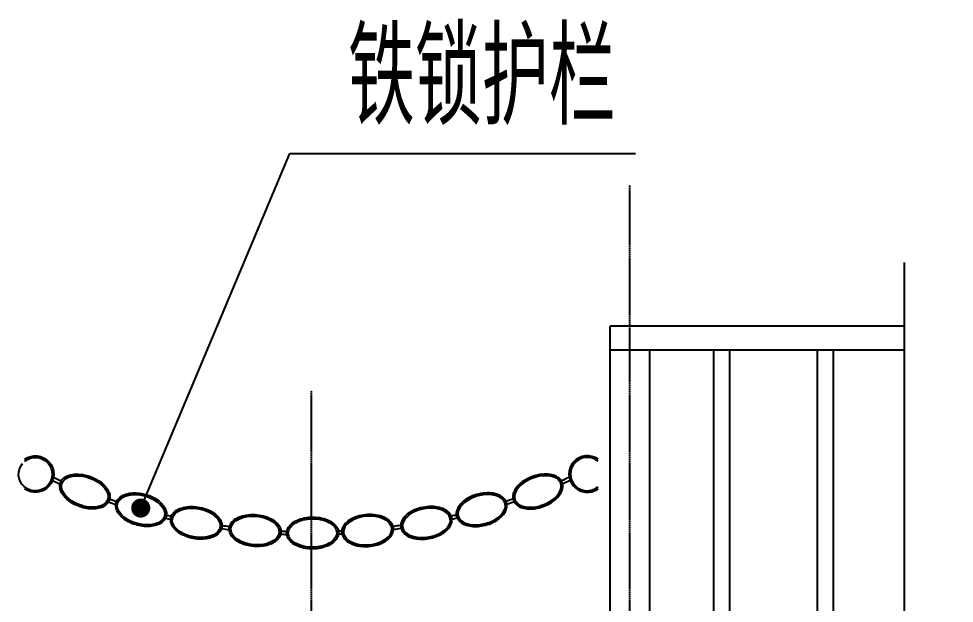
# Model space of a CAD drawing. Extents: x 1332 to 175445, y 256143 to 386027.
# Drawn here: x 88751 to 89925, y 273958 to 274692 of the extents above; entities that cross this region are included whole.
import ezdxf

# ---------------------------------------------------------------- set-up
doc = ezdxf.new("R2010")
doc.units = 0
doc.header["$LTSCALE"] = 10
doc.header["$MEASUREMENT"] = 0
doc.linetypes.add('DOTE', pattern=[2.42, 2, -0.2, 0.02, -0.2])
for name, color, linetype in [('00-Palm-道路中线', 1, 'DOTE'), ('00-填充', 8, 'Continuous'), ('00-立面细', 2, 'Continuous'), ('DIM_LEAD', 3, 'Continuous'), ('DIM_SYMB', 3, 'Continuous'), ('PUB_TEXT', 7, 'Continuous')]:
    doc.layers.add(name, color=color, linetype=linetype)
doc.styles.add('PALMstyle', font='HAIWENRS', dxfattribs={"width": 0.7, "bigfont": 'HZTXT'})

# ---------------------------------------------------------------- blocks, each defined once
blk = doc.blocks.new('SL')
at = {"layer": '00-填充', "color": 8}
for points in [[(-10, 1030.4, -22.858201), (-12.6, 1027.8, -2.293278)], [(710, 1030.4, 2.161467), (710, 998.4, 2.293278)]]:
    blk.add_lwpolyline(points, format="xyb", dxfattribs=at)
at = {"layer": '00-填充'}
for points in [[(-10, 1032.9, -1.972167), (-10, 995.9)], [(710, 1032.9, 1.972167), (710, 995.9)], [(25, 1006.3, 0.003239), (34.6, 1002.1, 0.003239)], [(26.1, 1010.2, 0.0034), (36.1, 1005.8, 0.0034)], [(673.9, 1010.2, -0.0034), (663.9, 1005.8, -0.0034)], [(675, 1006.3, -0.003239), (665.4, 1002.1, -0.003239)], [(95.2, 979.3, 0.003028), (104.5, 976.2, 0.003028)], [(96.6, 983, 0.002918), (105.5, 980.1, 0.002918)], [(603.4, 983, -0.002918), (594.5, 980.1, -0.002918)], [(604.8, 979.3, -0.003028), (595.5, 976.2, -0.003028)], [(166.8, 959.1, 0.002091), (173.4, 957.5, 0.002091)], [(167.9, 962.9, 0.002029), (174.3, 961.4, 0.002029)], [(532.1, 962.9, -0.002029), (525.7, 961.4, -0.002029)], [(533.2, 959.1, -0.002091), (526.6, 957.5, -0.002091)], [(237.2, 945.9, 0.003038), (246.9, 944.6, 0.003038)], [(237.7, 949.9, 0.003038), (247.4, 948.6, 0.003038)], [(311.7, 942.9, 0.002341), (319.2, 942.6, 0.002341)], [(388.3, 942.9, -0.001385), (383.8, 942.7, -0.001385)], [(462.3, 949.9, -0.003038), (452.6, 948.6, -0.003038)], [(462.8, 945.9, -0.003038), (453.1, 944.6, -0.003038)], [(311.4, 938.9, 0.002382), (319.1, 938.6, 0.002382)], [(388.6, 938.9, -0.001456), (383.9, 938.7, -0.001456)]]:
    blk.add_lwpolyline(points, format="xyb", dxfattribs=at)
at = {"layer": '00-填充', "color": 8}
for centre, major_axis in [((65.6, 992.5), (-28.7, 10.4)), ((136.2, 969.6), (-29.5, 7.9)), ((205.5, 953.1), (-30, 5.5)), ((279.3, 943.5), (-30.4, 2.5)), ((351.5, 940.4), (-30.5, -0.3))]:
    blk.add_ellipse(centre, major_axis=major_axis, ratio=0.589064, dxfattribs=at)
at = {"layer": '00-填充', "color": 8, "extrusion": (0, 0, -1)}
for centre, major_axis in [((634.4, 992.5), (28.7, 10.4)), ((563.8, 969.6), (29.5, 7.9)), ((494.5, 953.1), (30, 5.5)), ((420.7, 943.5), (30.4, 2.5))]:
    blk.add_ellipse(centre, major_axis=major_axis, ratio=0.589064, dxfattribs=at)
at = {"layer": '00-填充'}
for points, knots in [([(35, 1003.6), (34.7, 1002.5), (34.4, 1001.4), (34.2, 999.2), (34.3, 998), (34.8, 994.6), (35.6, 992.4), (38.1, 988.1), (39.8, 986), (43.8, 982.1), (46.1, 980.3), (51.2, 977), (54, 975.6), (59.8, 973.2), (62.9, 972.3), (69, 971), (72, 970.7), (77.8, 970.6), (80.6, 970.9), (85.7, 972), (88, 972.9), (91.5, 975), (92.7, 976.1), (94.8, 978.6), (95.6, 980), (96.7, 982.9), (97, 984.5), (96.9, 987.8), (96.6, 989.4), (95.4, 992.7), (94.6, 994.3), (91.9, 998.3), (89.8, 1000.7), (84.6, 1005), (81.7, 1007), (75.2, 1010.2), (71.8, 1011.6), (64.8, 1013.5), (61.2, 1014.1), (54.4, 1014.4), (51.1, 1014.2), (45.2, 1012.8), (42.5, 1011.7), (39, 1009.3), (37.9, 1008.2), (36.1, 1005.9), (35.5, 1004.8), (35, 1003.6)], [0, 0, 0, 0, 0.156805, 0.156805, 0.31361, 0.31361, 0.6122, 0.6122, 0.910791, 0.910791, 1.209382, 1.209382, 1.507973, 1.507973, 1.806563, 1.806563, 2.105154, 2.105154, 2.403745, 2.403745, 2.702336, 2.702336, 2.924037, 2.924037, 3.145738, 3.145738, 3.36744, 3.36744, 3.589141, 3.589141, 3.810843, 3.810843, 4.157343, 4.157343, 4.503842, 4.503842, 4.850342, 4.850342, 5.196842, 5.196842, 5.543342, 5.543342, 5.889842, 5.889842, 6.100997, 6.100997, 6.283185, 6.283185, 6.283185, 6.283185]), ([(665, 1003.6), (665.3, 1002.5), (665.6, 1001.4), (665.8, 999.2), (665.7, 998), (665.2, 994.6), (664.4, 992.4), (661.9, 988.1), (660.2, 986), (656.2, 982.1), (653.9, 980.3), (648.8, 977), (646, 975.6), (640.2, 973.2), (637.1, 972.3), (631, 971), (628, 970.7), (622.2, 970.6), (619.4, 970.9), (614.3, 972), (612, 972.9), (608.5, 975), (607.3, 976.1), (605.2, 978.6), (604.4, 980), (603.3, 982.9), (603, 984.5), (603.1, 987.8), (603.4, 989.4), (604.6, 992.7), (605.4, 994.3), (608.1, 998.3), (610.2, 1000.7), (615.4, 1005), (618.3, 1007), (624.8, 1010.2), (628.2, 1011.6), (635.2, 1013.5), (638.8, 1014.1), (645.6, 1014.4), (648.9, 1014.2), (654.8, 1012.8), (657.5, 1011.7), (661, 1009.3), (662.1, 1008.2), (663.9, 1005.9), (664.5, 1004.8), (665, 1003.6)], [0, 0, 0, 0, 0.156805, 0.156805, 0.31361, 0.31361, 0.6122, 0.6122, 0.910791, 0.910791, 1.209382, 1.209382, 1.507973, 1.507973, 1.806563, 1.806563, 2.105154, 2.105154, 2.403745, 2.403745, 2.702336, 2.702336, 2.924037, 2.924037, 3.145738, 3.145738, 3.36744, 3.36744, 3.589141, 3.589141, 3.810843, 3.810843, 4.157343, 4.157343, 4.503842, 4.503842, 4.850342, 4.850342, 5.196842, 5.196842, 5.543342, 5.543342, 5.889842, 5.889842, 6.100997, 6.100997, 6.283185, 6.283185, 6.283185, 6.283185]), ([(104.8, 978.1), (104.5, 977), (104.4, 975.9), (104.4, 973.6), (104.5, 972.5), (105.3, 969.2), (106.4, 967), (109.2, 963), (111, 961), (115.3, 957.5), (117.8, 955.8), (123.2, 953), (126.1, 951.8), (132.1, 950), (135.2, 949.3), (141.4, 948.6), (144.4, 948.5), (150.2, 948.9), (153, 949.4), (158, 951), (160.2, 952.1), (163.5, 954.5), (164.6, 955.7), (166.5, 958.3), (167.2, 959.8), (168, 962.8), (168.1, 964.4), (167.8, 967.6), (167.3, 969.3), (165.9, 972.4), (164.9, 974), (161.9, 977.8), (159.6, 979.9), (154.1, 983.8), (151, 985.5), (144.3, 988.2), (140.7, 989.2), (133.5, 990.5), (129.9, 990.8), (123.1, 990.6), (119.9, 990), (114.1, 988.2), (111.5, 986.8), (108.3, 984.1), (107.2, 982.9), (105.7, 980.5), (105.1, 979.3), (104.8, 978.1)], [0, 0, 0, 0, 0.156805, 0.156805, 0.31361, 0.31361, 0.6122, 0.6122, 0.910791, 0.910791, 1.209382, 1.209382, 1.507973, 1.507973, 1.806563, 1.806563, 2.105154, 2.105154, 2.403745, 2.403745, 2.702335, 2.702335, 2.924037, 2.924037, 3.145738, 3.145738, 3.36744, 3.36744, 3.589141, 3.589141, 3.810843, 3.810843, 4.157343, 4.157343, 4.503842, 4.503842, 4.850342, 4.850342, 5.196842, 5.196842, 5.543342, 5.543342, 5.889842, 5.889842, 6.100997, 6.100997, 6.283185, 6.283185, 6.283185, 6.283185]), ([(595.2, 978.1), (595.5, 977), (595.6, 975.9), (595.6, 973.6), (595.5, 972.5), (594.7, 969.2), (593.6, 967), (590.8, 963), (589, 961), (584.7, 957.5), (582.2, 955.8), (576.8, 953), (573.9, 951.8), (567.9, 950), (564.8, 949.3), (558.6, 948.6), (555.6, 948.5), (549.8, 948.9), (547, 949.4), (542, 951), (539.8, 952.1), (536.5, 954.5), (535.4, 955.7), (533.5, 958.3), (532.8, 959.8), (532, 962.8), (531.9, 964.4), (532.2, 967.6), (532.7, 969.3), (534.1, 972.4), (535.1, 974), (538.1, 977.8), (540.4, 979.9), (545.9, 983.8), (549, 985.5), (555.7, 988.2), (559.3, 989.2), (566.5, 990.5), (570.1, 990.8), (576.9, 990.6), (580.1, 990), (585.9, 988.2), (588.5, 986.8), (591.7, 984.1), (592.8, 982.9), (594.3, 980.5), (594.9, 979.3), (595.2, 978.1)], [0, 0, 0, 0, 0.156805, 0.156805, 0.31361, 0.31361, 0.6122, 0.6122, 0.910791, 0.910791, 1.209382, 1.209382, 1.507973, 1.507973, 1.806563, 1.806563, 2.105154, 2.105154, 2.403745, 2.403745, 2.702335, 2.702335, 2.924037, 2.924037, 3.145738, 3.145738, 3.36744, 3.36744, 3.589141, 3.589141, 3.810843, 3.810843, 4.157343, 4.157343, 4.503842, 4.503842, 4.850342, 4.850342, 5.196842, 5.196842, 5.543342, 5.543342, 5.889842, 5.889842, 6.100997, 6.100997, 6.283185, 6.283185, 6.283185, 6.283185]), ([(173.6, 959), (173.4, 957.9), (173.3, 956.7), (173.5, 954.5), (173.7, 953.4), (174.8, 950.1), (176, 948.1), (179.2, 944.3), (181.1, 942.5), (185.7, 939.3), (188.3, 937.9), (193.9, 935.5), (196.9, 934.5), (203.1, 933.2), (206.2, 932.8), (212.4, 932.5), (215.5, 932.7), (221.2, 933.6), (223.9, 934.3), (228.7, 936.3), (230.9, 937.6), (233.9, 940.2), (235, 941.5), (236.7, 944.3), (237.2, 945.8), (237.8, 948.9), (237.8, 950.5), (237.2, 953.7), (236.6, 955.3), (234.9, 958.3), (233.8, 959.7), (230.5, 963.3), (228, 965.3), (222.2, 968.7), (219, 970.1), (212.1, 972.3), (208.4, 973), (201.2, 973.7), (197.6, 973.7), (190.8, 972.9), (187.6, 972.1), (182, 969.8), (179.5, 968.2), (176.5, 965.3), (175.5, 964), (174.2, 961.5), (173.8, 960.2), (173.6, 959)], [0, 0, 0, 0, 0.156805, 0.156805, 0.31361, 0.31361, 0.6122, 0.6122, 0.910791, 0.910791, 1.209382, 1.209382, 1.507973, 1.507973, 1.806563, 1.806563, 2.105154, 2.105154, 2.403745, 2.403745, 2.702336, 2.702336, 2.924037, 2.924037, 3.145738, 3.145738, 3.36744, 3.36744, 3.589141, 3.589141, 3.810843, 3.810843, 4.157343, 4.157343, 4.503842, 4.503842, 4.850342, 4.850342, 5.196842, 5.196842, 5.543342, 5.543342, 5.889842, 5.889842, 6.100997, 6.100997, 6.283185, 6.283185, 6.283185, 6.283185]), ([(246.9, 946.1), (246.8, 945), (246.9, 943.9), (247.3, 941.7), (247.7, 940.6), (249, 937.5), (250.4, 935.6), (254, 932.1), (256.1, 930.5), (261, 927.8), (263.7, 926.6), (269.5, 924.8), (272.6, 924.2), (278.8, 923.4), (282, 923.3), (288.2, 923.7), (291.2, 924.1), (296.9, 925.6), (299.5, 926.6), (304.1, 929.1), (306.1, 930.5), (308.9, 933.5), (309.8, 934.9), (311.2, 937.8), (311.6, 939.3), (311.9, 942.5), (311.7, 944.1), (310.7, 947.2), (310, 948.7), (308, 951.5), (306.8, 952.9), (303.2, 956.1), (300.5, 957.8), (294.4, 960.6), (291, 961.7), (283.9, 963.2), (280.3, 963.6), (273, 963.6), (269.4, 963.2), (262.7, 961.7), (259.6, 960.6), (254.2, 957.7), (252, 956), (249.2, 952.7), (248.4, 951.3), (247.4, 948.7), (247, 947.4), (246.9, 946.1)], [0, 0, 0, 0, 0.156805, 0.156805, 0.31361, 0.31361, 0.6122, 0.6122, 0.910791, 0.910791, 1.209382, 1.209382, 1.507973, 1.507973, 1.806563, 1.806563, 2.105154, 2.105154, 2.403745, 2.403745, 2.702335, 2.702335, 2.924037, 2.924037, 3.145738, 3.145738, 3.36744, 3.36744, 3.589141, 3.589141, 3.810843, 3.810843, 4.157343, 4.157343, 4.503843, 4.503843, 4.850342, 4.850342, 5.196842, 5.196842, 5.543342, 5.543342, 5.889842, 5.889842, 6.100997, 6.100997, 6.283185, 6.283185, 6.283185, 6.283185]), ([(453.1, 946.1), (453.2, 945), (453.1, 943.9), (452.7, 941.7), (452.3, 940.6), (451, 937.5), (449.6, 935.6), (446, 932.1), (443.9, 930.5), (439, 927.8), (436.3, 926.6), (430.5, 924.8), (427.4, 924.2), (421.2, 923.4), (418, 923.3), (411.8, 923.7), (408.8, 924.1), (403.1, 925.6), (400.5, 926.6), (395.9, 929.1), (393.9, 930.5), (391.1, 933.5), (390.2, 934.9), (388.8, 937.8), (388.4, 939.3), (388.1, 942.5), (388.3, 944.1), (389.3, 947.2), (390, 948.7), (392, 951.5), (393.2, 952.9), (396.8, 956.1), (399.5, 957.8), (405.6, 960.6), (409, 961.7), (416.1, 963.2), (419.7, 963.6), (427, 963.6), (430.6, 963.2), (437.3, 961.7), (440.4, 960.6), (445.8, 957.7), (448, 956), (450.8, 952.7), (451.6, 951.3), (452.6, 948.7), (453, 947.4), (453.1, 946.1)], [0, 0, 0, 0, 0.156805, 0.156805, 0.31361, 0.31361, 0.6122, 0.6122, 0.910791, 0.910791, 1.209382, 1.209382, 1.507973, 1.507973, 1.806563, 1.806563, 2.105154, 2.105154, 2.403745, 2.403745, 2.702335, 2.702335, 2.924037, 2.924037, 3.145738, 3.145738, 3.36744, 3.36744, 3.589141, 3.589141, 3.810843, 3.810843, 4.157343, 4.157343, 4.503843, 4.503843, 4.850342, 4.850342, 5.196842, 5.196842, 5.543342, 5.543342, 5.889842, 5.889842, 6.100997, 6.100997, 6.283185, 6.283185, 6.283185, 6.283185]), ([(526.4, 959), (526.6, 957.9), (526.7, 956.7), (526.5, 954.5), (526.3, 953.4), (525.2, 950.1), (524, 948.1), (520.8, 944.3), (518.9, 942.5), (514.3, 939.3), (511.7, 937.9), (506.1, 935.5), (503.1, 934.5), (496.9, 933.2), (493.8, 932.8), (487.6, 932.5), (484.5, 932.7), (478.8, 933.6), (476.1, 934.3), (471.3, 936.3), (469.1, 937.6), (466.1, 940.2), (465, 941.5), (463.3, 944.3), (462.8, 945.8), (462.2, 948.9), (462.2, 950.5), (462.8, 953.7), (463.4, 955.3), (465.1, 958.3), (466.2, 959.7), (469.5, 963.3), (472, 965.3), (477.8, 968.7), (481, 970.1), (487.9, 972.3), (491.6, 973), (498.8, 973.7), (502.4, 973.7), (509.2, 972.9), (512.4, 972.1), (518, 969.8), (520.5, 968.2), (523.5, 965.3), (524.5, 964), (525.8, 961.5), (526.2, 960.2), (526.4, 959)], [0, 0, 0, 0, 0.156805, 0.156805, 0.31361, 0.31361, 0.6122, 0.6122, 0.910791, 0.910791, 1.209382, 1.209382, 1.507973, 1.507973, 1.806563, 1.806563, 2.105154, 2.105154, 2.403745, 2.403745, 2.702336, 2.702336, 2.924037, 2.924037, 3.145738, 3.145738, 3.36744, 3.36744, 3.589141, 3.589141, 3.810843, 3.810843, 4.157343, 4.157343, 4.503842, 4.503842, 4.850342, 4.850342, 5.196842, 5.196842, 5.543342, 5.543342, 5.889842, 5.889842, 6.100997, 6.100997, 6.283185, 6.283185, 6.283185, 6.283185]), ([(319, 940.1), (319, 939), (319.2, 937.8), (319.8, 935.7), (320.2, 934.6), (321.9, 931.6), (323.5, 929.9), (327.3, 926.7), (329.6, 925.3), (334.7, 923), (337.5, 922.1), (343.4, 920.9), (346.6, 920.5), (352.9, 920.3), (356, 920.5), (362.2, 921.5), (365.1, 922.2), (370.6, 924.2), (373.1, 925.4), (377.5, 928.3), (379.3, 929.9), (381.8, 933.1), (382.7, 934.6), (383.8, 937.6), (384, 939.2), (384, 942.3), (383.7, 943.9), (382.5, 946.9), (381.6, 948.4), (379.4, 951), (378, 952.2), (374.1, 955.1), (371.3, 956.6), (365, 958.8), (361.5, 959.6), (354.3, 960.4), (350.6, 960.5), (343.3, 959.8), (339.8, 959.1), (333.3, 957), (330.3, 955.6), (325.2, 952.3), (323.1, 950.3), (320.7, 946.8), (320, 945.4), (319.2, 942.7), (319, 941.4), (319, 940.1)], [0, 0, 0, 0, 0.156805, 0.156805, 0.31361, 0.31361, 0.6122, 0.6122, 0.910791, 0.910791, 1.209382, 1.209382, 1.507973, 1.507973, 1.806563, 1.806563, 2.105154, 2.105154, 2.403745, 2.403745, 2.702336, 2.702336, 2.924037, 2.924037, 3.145739, 3.145739, 3.36744, 3.36744, 3.589141, 3.589141, 3.810843, 3.810843, 4.157343, 4.157343, 4.503842, 4.503842, 4.850342, 4.850342, 5.196842, 5.196842, 5.543342, 5.543342, 5.889842, 5.889842, 6.100997, 6.100997, 6.283185, 6.283185, 6.283185, 6.283185])]:
    blk.add_open_spline(points, degree=3, knots=knots, dxfattribs=at)

msp = doc.modelspace()

# ---------------------------------------------------------------- linework, layer by layer
at = {"layer": '00-Palm-道路中线', "ltscale": 0.1}
for points in [[(89518.2, 272914.8), (89518.2, 274482.9)], [(89118.2, 272802.3), (89118.2, 274225.1)]]:
    msp.add_lwpolyline(points, dxfattribs=at)
at = {"layer": '00-填充', "color": 8}
for p, q in [((89862.5, 274305.6), (89493.2, 274305.6)), ((89493.2, 273105.6), (89493.2, 274305.6)), ((89862.5, 274275.6), (89493.2, 274275.6)), ((89543.2, 273105.6), (89543.2, 274275.6)), ((89623.2, 274275.6), (89623.2, 273235.6)), ((89643.2, 274275.6), (89643.2, 273235.6)), ((89753.2, 274275.6), (89753.2, 273235.6)), ((89773.2, 274275.6), (89773.2, 273235.6))]:
    msp.add_line(p, q, dxfattribs=at)
at = {"layer": 'DIM_LEAD'}
for p, q in [((88904, 274077.3), (89091, 274522.6)), ((89091, 274522.6), (89525.1, 274522.6))]:
    msp.add_line(p, q, dxfattribs=at)
at = {"layer": 'DIM_LEAD', "const_width": 12}
msp.add_lwpolyline([(88901.7, 274071.8, 1), (88906.3, 274082.8, 1)], format="xyb", close=True, dxfattribs=at)
at = {"layer": 'DIM_SYMB'}
msp.add_lwpolyline([(89862.5, 274385.6), (89862.5, 273425), (89925.5, 273402.1), (89799.5, 273379.8), (89862.5, 273357.5), (89862.5, 272396.9)], dxfattribs=at)

# ---------------------------------------------------------------- block references
at = {"layer": '00-立面细', "color": 8}
msp.add_blockref('SL', (88768.2, 273105.6), dxfattribs=at)

# ---------------------------------------------------------------- texts
at = {"layer": 'PUB_TEXT', "style": 'PALMstyle', "width": 0.7}
msp.add_text('铁锁护栏', height=120, dxfattribs=at).set_placement((89164.3, 274558.6))

doc.saveas('drawing.dxf')
